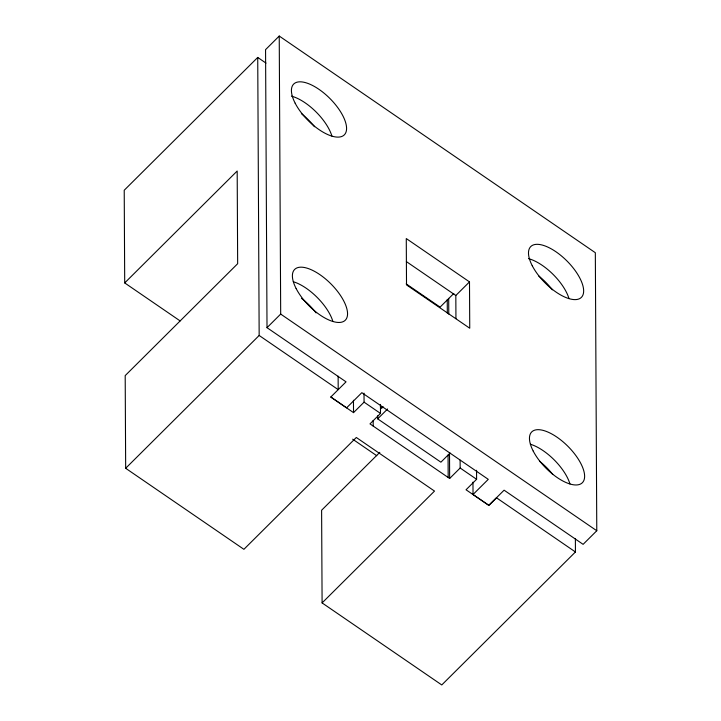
<?xml version="1.0" encoding="UTF-8"?>
<svg xmlns="http://www.w3.org/2000/svg" width="721" height="721" viewBox="0 0 721 721"><rect width="100%" height="100%" fill="white"/><g stroke="black" fill="none" stroke-linecap="round" stroke-linejoin="round"><path stroke-width="1.08" d="M266.004 63.106L257.73 57.437L124.219 190.254L124.706 282.929L180.124 320.917M476.545 470.281L476.599 479.285L466.036 489.775L488.838 505.349L504.087 490.181L583.109 544.346L596.781 530.746L595.33 252.72L279.234 36.05L265.562 49.65L267.013 327.676L346.044 381.842L330.786 397.028L353.524 412.628L364.069 402.156L364.015 393.152M124.706 282.929L237.182 171.021L237.66 263.706L125.193 375.605L125.67 468.28L243.905 549.321L356.318 437.485L434.511 491.082L322.098 602.918L441.775 684.95L575.439 551.971L575.376 538.461M125.67 468.28L259.163 335.472L257.73 57.437M267.013 327.676L280.685 314.077L279.234 36.05M453.815 293.465L440.089 307.119L406.184 283.885M455.942 318.664L455.825 295.493L469.497 281.893L406.274 238.561L406.518 284.903L469.741 328.235L469.497 281.893M380.697 408.771L382.977 406.491M380.454 404.418L380.499 413.421L369.99 423.885L449.643 478.483L460.16 468.019L460.115 460.142M450.048 453.085L440.901 462.188L377.678 418.856L387.592 408.987M379.805 452.355L321.611 510.243L322.098 602.918M575.439 551.971L496.454 497.769L488.838 505.349L473.03 494.516L488.279 479.348L361.843 392.675L346.594 407.852L330.795 397.019M406.347 261.579L455.825 295.493M280.685 314.077L596.781 530.746M380.355 406.635L382.184 407.897M364.069 402.156L380.499 413.421M460.16 468.019L476.599 479.285M259.163 335.472L338.203 389.637L338.131 376.137M352.668 439.188L376.786 455.726M472.967 482.133L473.03 494.516M448.696 298.386L448.777 314.14M449.507 452.59L449.643 478.483M447.245 299.63L447.317 313.139M448.065 454.969L448.183 477.482M377.669 415.828L377.678 418.856M373.172 420.46L373.199 426.084M353.461 400.245L353.524 412.628M301.378 113.612A35.852 15.474 45.1 0 1 314.5 126.734M301.54 298.341A35.852 15.474 45.1 0 1 316.086 312.896M539.605 461.278A35.852 15.474 45.2 0 1 552.728 474.409M538.641 275.918A35.852 15.474 45.2 0 1 552.394 289.842M291.437 96.127A35.852 15.474 45.1 0 1 331.912 136.089M293.303 281.731A35.852 15.474 45.1 0 1 332.886 321.44M528.511 258.632A35.852 15.474 45.1 0 1 568.986 298.593M530.377 444.235A35.852 15.474 45.1 0 1 569.95 483.944M533.207 451.067A35.852 15.474 45.1 0 0 580.955 483.791A35.852 15.474 45.1 0 0 556.918 437.124A35.852 15.474 45.1 0 0 533.207 451.067M532.242 265.716A35.852 15.474 45.1 0 0 579.981 298.44A35.852 15.474 45.1 0 0 555.954 251.773A35.852 15.474 45.1 0 0 532.242 265.716M295.168 103.211A35.852 15.474 45.1 0 0 342.908 135.936A35.852 15.474 45.1 0 0 318.88 89.269A35.852 15.474 45.1 0 0 295.168 103.211M296.142 288.562A35.852 15.474 45.1 0 0 343.881 321.287A35.852 15.474 45.1 0 0 319.854 274.62A35.852 15.474 45.1 0 0 296.142 288.562"/></g></svg>
